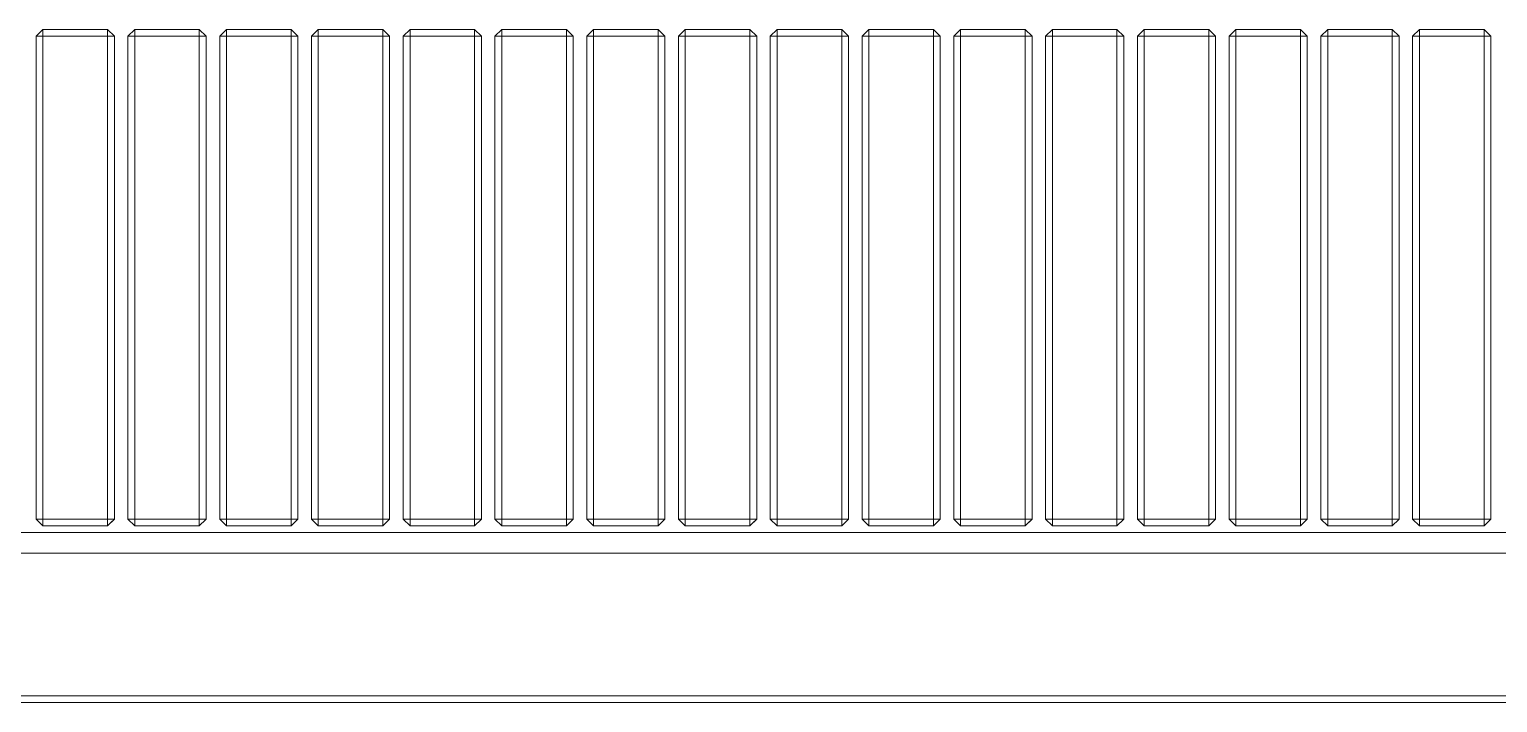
# Model space of a CAD drawing. Header units: metres. Extents: x 10 to 831, y 10 to 584.
# Drawn here: x 332.12 to 366.68, y 252 to 267.84 of the extents above; entities that cross this region are included whole.
import ezdxf

# ---------------------------------------------------------------- set-up
doc = ezdxf.new("R2010")
doc.units = ezdxf.units.M
doc.layers.add('VIS', color=8, linetype='Continuous', lineweight=13)

msp = doc.modelspace()

# ---------------------------------------------------------------- linework, layer by layer
at = {"layer": 'VIS'}
for p, q in [((332.44, 267.84), (332.28, 267.68)), ((332.28, 267.68), (332.44, 267.68)), ((332.28, 267.68), (332.28, 256.32)), ((332.44, 267.68), (332.44, 267.84)), ((332.44, 267.84), (332.44, 267.84)), ((333.96, 267.84), (332.44, 267.84)), ((332.44, 256.32), (332.44, 267.68)), ((332.44, 267.68), (333.96, 267.68)), ((333.96, 267.84), (333.96, 267.68)), ((334.12, 267.68), (333.96, 267.84)), ((333.96, 267.68), (334.12, 267.68)), ((333.96, 267.68), (333.96, 256.32)), ((334.12, 267.68), (334.04, 267.68)), ((334.12, 256.32), (334.12, 267.68)), ((334.12, 267.68), (334.12, 267.68)), ((334.12, 267.68), (334.12, 256.32)), ((334.6, 267.84), (334.44, 267.68)), ((334.44, 267.68), (334.6, 267.68)), ((334.44, 267.68), (334.44, 256.32)), ((334.6, 267.68), (334.6, 267.84)), ((334.6, 267.84), (334.6, 267.84)), ((336.12, 267.84), (334.6, 267.84)), ((334.6, 267.68), (336.12, 267.68)), ((334.6, 256.32), (334.6, 267.68)), ((336.12, 267.84), (336.12, 267.68)), ((336.28, 267.68), (336.12, 267.84)), ((336.12, 267.68), (336.28, 267.68)), ((336.12, 267.68), (336.12, 256.32)), ((336.28, 267.68), (336.2, 267.68)), ((336.28, 267.68), (336.28, 267.68)), ((336.28, 267.68), (336.28, 256.32)), ((336.28, 256.32), (336.28, 267.68)), ((336.76, 267.84), (336.6, 267.68)), ((336.6, 267.68), (336.76, 267.68)), ((336.6, 267.68), (336.6, 256.32)), ((336.76, 267.68), (336.76, 267.84)), ((338.28, 267.84), (336.76, 267.84)), ((336.76, 267.84), (336.76, 267.84)), ((336.76, 267.68), (338.28, 267.68)), ((336.76, 256.32), (336.76, 267.68)), ((338.28, 267.84), (338.28, 267.68)), ((338.44, 267.68), (338.28, 267.84)), ((338.28, 267.68), (338.44, 267.68)), ((338.28, 267.68), (338.28, 256.32)), ((338.44, 267.68), (338.36, 267.68)), ((338.44, 267.68), (338.44, 256.32)), ((338.44, 256.32), (338.44, 267.68)), ((338.44, 267.68), (338.44, 267.68)), ((338.92, 267.84), (338.76, 267.68)), ((338.76, 267.68), (338.92, 267.68)), ((338.76, 267.68), (338.76, 256.32)), ((338.92, 267.68), (338.92, 267.84)), ((338.92, 267.84), (338.92, 267.84)), ((340.44, 267.84), (338.92, 267.84)), ((338.92, 256.32), (338.92, 267.68)), ((338.92, 267.68), (340.44, 267.68)), ((340.44, 267.84), (340.44, 267.68)), ((340.6, 267.68), (340.44, 267.84)), ((340.44, 267.68), (340.6, 267.68)), ((340.44, 267.68), (340.44, 256.32)), ((340.6, 267.68), (340.52, 267.68)), ((340.6, 267.68), (340.6, 267.68)), ((340.6, 256.32), (340.6, 267.68)), ((340.6, 267.68), (340.6, 256.32)), ((341.08, 267.84), (340.92, 267.68)), ((340.92, 267.68), (341.08, 267.68)), ((340.92, 267.68), (340.92, 256.32)), ((341.08, 267.68), (341.08, 267.84)), ((341.08, 267.84), (341.08, 267.84)), ((342.6, 267.84), (341.08, 267.84)), ((341.08, 267.68), (342.6, 267.68)), ((341.08, 256.32), (341.08, 267.68)), ((342.6, 267.84), (342.6, 267.68)), ((342.76, 267.68), (342.6, 267.84)), ((342.6, 267.68), (342.76, 267.68)), ((342.6, 267.68), (342.6, 256.32)), ((342.76, 267.68), (342.68, 267.68)), ((342.76, 267.68), (342.76, 256.32)), ((342.76, 256.32), (342.76, 267.68)), ((342.76, 267.68), (342.76, 267.68)), ((343.24, 267.84), (343.08, 267.68)), ((343.08, 267.68), (343.24, 267.68)), ((343.08, 267.68), (343.08, 256.32)), ((343.24, 267.68), (343.24, 267.84)), ((344.76, 267.84), (343.24, 267.84)), ((343.24, 267.84), (343.24, 267.84)), ((343.24, 267.68), (344.76, 267.68)), ((343.24, 256.32), (343.24, 267.68)), ((344.76, 267.84), (344.76, 267.68)), ((344.92, 267.68), (344.76, 267.84)), ((344.76, 267.68), (344.92, 267.68)), ((344.76, 267.68), (344.76, 256.32)), ((344.92, 267.68), (344.84, 267.68)), ((344.92, 267.68), (344.92, 256.32)), ((344.92, 267.68), (344.92, 267.68)), ((344.92, 256.32), (344.92, 267.68)), ((345.4, 267.84), (345.24, 267.68)), ((345.24, 267.68), (345.4, 267.68)), ((345.24, 267.68), (345.24, 256.32)), ((345.4, 267.68), (345.4, 267.84)), ((345.4, 267.84), (345.4, 267.84)), ((346.92, 267.84), (345.4, 267.84)), ((345.4, 256.32), (345.4, 267.68)), ((345.4, 267.68), (346.92, 267.68)), ((346.92, 267.84), (346.92, 267.68)), ((347.08, 267.68), (346.92, 267.84)), ((346.92, 267.68), (347.08, 267.68)), ((346.92, 267.68), (346.92, 256.32)), ((347.08, 267.68), (347, 267.68)), ((347.08, 256.32), (347.08, 267.68)), ((347.08, 267.68), (347.08, 267.68)), ((347.08, 267.68), (347.08, 256.32)), ((347.56, 267.84), (347.4, 267.68)), ((347.4, 267.68), (347.56, 267.68)), ((347.4, 267.68), (347.4, 256.32)), ((347.56, 267.68), (347.56, 267.84)), ((347.56, 267.84), (347.56, 267.84)), ((349.08, 267.84), (347.56, 267.84)), ((347.56, 267.68), (349.08, 267.68)), ((347.56, 256.32), (347.56, 267.68)), ((349.08, 267.84), (349.08, 267.68)), ((349.24, 267.68), (349.08, 267.84)), ((349.08, 267.68), (349.24, 267.68)), ((349.08, 267.68), (349.08, 256.32)), ((349.24, 267.68), (349.16, 267.68)), ((349.24, 267.68), (349.24, 267.68)), ((349.24, 267.68), (349.24, 256.32)), ((349.24, 256.32), (349.24, 267.68)), ((349.72, 267.84), (349.56, 267.68)), ((349.56, 267.68), (349.72, 267.68)), ((349.56, 267.68), (349.56, 256.32)), ((349.72, 267.68), (349.72, 267.84)), ((351.24, 267.84), (349.72, 267.84)), ((349.72, 267.84), (349.72, 267.84)), ((349.72, 267.68), (351.24, 267.68)), ((349.72, 256.32), (349.72, 267.68)), ((351.24, 267.84), (351.24, 267.68)), ((351.4, 267.68), (351.24, 267.84)), ((351.24, 267.68), (351.4, 267.68)), ((351.24, 267.68), (351.24, 256.32)), ((351.4, 267.68), (351.32, 267.68)), ((351.4, 267.68), (351.4, 256.32)), ((351.4, 256.32), (351.4, 267.68)), ((351.4, 267.68), (351.4, 267.68)), ((351.88, 267.84), (351.72, 267.68)), ((351.72, 267.68), (351.88, 267.68)), ((351.72, 267.68), (351.72, 256.32)), ((351.88, 267.68), (351.88, 267.84)), ((351.88, 267.84), (351.88, 267.84)), ((353.4, 267.84), (351.88, 267.84)), ((351.88, 256.32), (351.88, 267.68)), ((351.88, 267.68), (353.4, 267.68)), ((353.4, 267.84), (353.4, 267.68)), ((353.56, 267.68), (353.4, 267.84)), ((353.4, 267.68), (353.56, 267.68)), ((353.4, 267.68), (353.4, 256.32)), ((353.56, 267.68), (353.48, 267.68)), ((353.56, 267.68), (353.56, 267.68)), ((353.56, 256.32), (353.56, 267.68)), ((353.56, 267.68), (353.56, 256.32)), ((354.04, 267.84), (353.88, 267.68)), ((353.88, 267.68), (354.04, 267.68)), ((353.88, 267.68), (353.88, 256.32)), ((354.04, 267.68), (354.04, 267.84)), ((354.04, 267.84), (354.04, 267.84)), ((355.56, 267.84), (354.04, 267.84)), ((354.04, 267.68), (355.56, 267.68)), ((354.04, 256.32), (354.04, 267.68)), ((355.56, 267.84), (355.56, 267.68)), ((355.72, 267.68), (355.56, 267.84)), ((355.56, 267.68), (355.72, 267.68)), ((355.56, 267.68), (355.56, 256.32)), ((355.72, 267.68), (355.64, 267.68)), ((355.72, 267.68), (355.72, 256.32)), ((355.72, 256.32), (355.72, 267.68)), ((355.72, 267.68), (355.72, 267.68)), ((356.2, 267.84), (356.04, 267.68)), ((356.04, 267.68), (356.2, 267.68)), ((356.04, 267.68), (356.04, 256.32)), ((356.2, 267.68), (356.2, 267.84)), ((357.72, 267.84), (356.2, 267.84)), ((356.2, 267.84), (356.2, 267.84)), ((356.2, 267.68), (357.72, 267.68)), ((356.2, 256.32), (356.2, 267.68)), ((357.72, 267.84), (357.72, 267.68)), ((357.88, 267.68), (357.72, 267.84)), ((357.72, 267.68), (357.88, 267.68)), ((357.72, 267.68), (357.72, 256.32)), ((357.88, 267.68), (357.8, 267.68)), ((357.88, 267.68), (357.88, 256.32)), ((357.88, 267.68), (357.88, 267.68)), ((357.88, 256.32), (357.88, 267.68)), ((358.36, 267.84), (358.2, 267.68)), ((358.2, 267.68), (358.36, 267.68)), ((358.2, 267.68), (358.2, 256.32)), ((358.36, 267.68), (358.36, 267.84)), ((358.36, 267.84), (358.36, 267.84)), ((359.88, 267.84), (358.36, 267.84)), ((358.36, 256.32), (358.36, 267.68)), ((358.36, 267.68), (359.88, 267.68)), ((359.88, 267.84), (359.88, 267.68)), ((360.04, 267.68), (359.88, 267.84)), ((359.88, 267.68), (360.04, 267.68)), ((359.88, 267.68), (359.88, 256.32)), ((360.04, 267.68), (359.96, 267.68)), ((360.04, 256.32), (360.04, 267.68)), ((360.04, 267.68), (360.04, 267.68)), ((360.04, 267.68), (360.04, 256.32)), ((360.52, 267.84), (360.36, 267.68)), ((360.36, 267.68), (360.52, 267.68)), ((360.36, 267.68), (360.36, 256.32)), ((360.52, 267.68), (360.52, 267.84)), ((360.52, 267.84), (360.52, 267.84)), ((362.04, 267.84), (360.52, 267.84)), ((360.52, 267.68), (362.04, 267.68)), ((360.52, 256.32), (360.52, 267.68)), ((362.04, 267.84), (362.04, 267.68)), ((362.2, 267.68), (362.04, 267.84)), ((362.04, 267.68), (362.2, 267.68)), ((362.04, 267.68), (362.04, 256.32)), ((362.2, 267.68), (362.12, 267.68)), ((362.2, 267.68), (362.2, 267.68)), ((362.2, 267.68), (362.2, 256.32)), ((362.2, 256.32), (362.2, 267.68)), ((362.68, 267.84), (362.52, 267.68)), ((362.52, 267.68), (362.68, 267.68)), ((362.52, 267.68), (362.52, 256.32)), ((362.68, 267.68), (362.68, 267.84)), ((364.2, 267.84), (362.68, 267.84)), ((362.68, 267.84), (362.68, 267.84)), ((362.68, 267.68), (364.2, 267.68)), ((362.68, 256.32), (362.68, 267.68)), ((364.2, 267.84), (364.2, 267.68)), ((364.36, 267.68), (364.2, 267.84)), ((364.2, 267.68), (364.36, 267.68)), ((364.2, 267.68), (364.2, 256.32)), ((364.36, 267.68), (364.28, 267.68)), ((364.36, 267.68), (364.36, 256.32)), ((364.36, 256.32), (364.36, 267.68)), ((364.36, 267.68), (364.36, 267.68)), ((364.84, 267.84), (364.68, 267.68)), ((364.68, 267.68), (364.84, 267.68)), ((364.68, 267.68), (364.68, 256.32)), ((364.84, 267.68), (364.84, 267.84)), ((364.84, 267.84), (364.84, 267.84)), ((366.36, 267.84), (364.84, 267.84)), ((364.84, 256.32), (364.84, 267.68)), ((364.84, 267.68), (366.36, 267.68)), ((366.36, 267.84), (366.36, 267.68)), ((366.52, 267.68), (366.36, 267.84)), ((366.36, 267.68), (366.52, 267.68)), ((366.36, 267.68), (366.36, 256.32)), ((366.52, 267.68), (366.44, 267.68)), ((366.52, 267.68), (366.52, 267.68)), ((366.52, 256.32), (366.52, 267.68)), ((366.52, 267.68), (366.52, 256.32)), ((332.44, 256.32), (332.28, 256.32)), ((332.28, 256.32), (332.44, 256.16)), ((332.28, 256.32), (332.28, 256.32)), ((332.44, 256.16), (332.44, 256.32)), ((333.96, 256.32), (332.44, 256.32)), ((332.44, 256.16), (333.96, 256.16)), ((333.96, 256.16), (334.12, 256.32)), ((334.12, 256.32), (333.96, 256.32)), ((333.96, 256.32), (333.96, 256.16)), ((333.96, 256.16), (333.96, 256.16)), ((334.12, 256.32), (334.04, 256.24)), ((334.12, 256.32), (334.12, 256.32)), ((334.6, 256.32), (334.44, 256.32)), ((334.44, 256.32), (334.6, 256.16)), ((334.44, 256.32), (334.44, 256.32)), ((334.6, 256.16), (334.6, 256.32)), ((336.12, 256.32), (334.6, 256.32)), ((334.6, 256.16), (336.12, 256.16)), ((336.12, 256.16), (336.28, 256.32)), ((336.28, 256.32), (336.12, 256.32)), ((336.12, 256.32), (336.12, 256.16)), ((336.12, 256.16), (336.12, 256.16)), ((336.28, 256.32), (336.2, 256.24)), ((336.28, 256.32), (336.28, 256.32)), ((336.76, 256.32), (336.6, 256.32)), ((336.6, 256.32), (336.76, 256.16)), ((336.6, 256.32), (336.6, 256.32)), ((336.76, 256.16), (336.76, 256.32)), ((338.28, 256.32), (336.76, 256.32)), ((336.76, 256.16), (338.28, 256.16)), ((338.28, 256.16), (338.44, 256.32)), ((338.44, 256.32), (338.28, 256.32)), ((338.28, 256.32), (338.28, 256.16)), ((338.28, 256.16), (338.28, 256.16)), ((338.44, 256.32), (338.36, 256.24)), ((338.44, 256.32), (338.44, 256.32)), ((338.92, 256.32), (338.76, 256.32)), ((338.76, 256.32), (338.92, 256.16)), ((338.76, 256.32), (338.76, 256.32)), ((338.92, 256.16), (338.92, 256.32)), ((340.44, 256.32), (338.92, 256.32)), ((338.92, 256.16), (340.44, 256.16)), ((340.44, 256.16), (340.6, 256.32)), ((340.6, 256.32), (340.44, 256.32)), ((340.44, 256.32), (340.44, 256.16)), ((340.44, 256.16), (340.44, 256.16)), ((340.6, 256.32), (340.52, 256.24)), ((340.6, 256.32), (340.6, 256.32)), ((341.08, 256.32), (340.92, 256.32)), ((340.92, 256.32), (341.08, 256.16)), ((340.92, 256.32), (340.92, 256.32)), ((341.08, 256.16), (341.08, 256.32)), ((342.6, 256.32), (341.08, 256.32)), ((341.08, 256.16), (342.6, 256.16)), ((342.6, 256.16), (342.76, 256.32)), ((342.76, 256.32), (342.6, 256.32)), ((342.6, 256.32), (342.6, 256.16)), ((342.6, 256.16), (342.6, 256.16)), ((342.76, 256.32), (342.68, 256.24)), ((342.76, 256.32), (342.76, 256.32)), ((343.24, 256.32), (343.08, 256.32)), ((343.08, 256.32), (343.24, 256.16)), ((343.08, 256.32), (343.08, 256.32)), ((343.24, 256.16), (343.24, 256.32)), ((344.76, 256.32), (343.24, 256.32)), ((343.24, 256.16), (344.76, 256.16)), ((344.76, 256.16), (344.92, 256.32)), ((344.92, 256.32), (344.76, 256.32)), ((344.76, 256.32), (344.76, 256.16)), ((344.76, 256.16), (344.76, 256.16)), ((344.92, 256.32), (344.84, 256.24)), ((344.92, 256.32), (344.92, 256.32)), ((345.4, 256.32), (345.24, 256.32)), ((345.24, 256.32), (345.4, 256.16)), ((345.24, 256.32), (345.24, 256.32)), ((345.4, 256.16), (345.4, 256.32)), ((346.92, 256.32), (345.4, 256.32)), ((345.4, 256.16), (346.92, 256.16)), ((346.92, 256.16), (347.08, 256.32)), ((347.08, 256.32), (346.92, 256.32)), ((346.92, 256.32), (346.92, 256.16)), ((346.92, 256.16), (346.92, 256.16)), ((347.08, 256.32), (347, 256.24)), ((347.08, 256.32), (347.08, 256.32)), ((347.56, 256.32), (347.4, 256.32)), ((347.4, 256.32), (347.56, 256.16)), ((347.4, 256.32), (347.4, 256.32)), ((347.56, 256.16), (347.56, 256.32)), ((349.08, 256.32), (347.56, 256.32)), ((347.56, 256.16), (349.08, 256.16)), ((349.08, 256.16), (349.24, 256.32)), ((349.24, 256.32), (349.08, 256.32)), ((349.08, 256.32), (349.08, 256.16)), ((349.08, 256.16), (349.08, 256.16)), ((349.24, 256.32), (349.16, 256.24)), ((349.24, 256.32), (349.24, 256.32)), ((349.72, 256.32), (349.56, 256.32)), ((349.56, 256.32), (349.72, 256.16)), ((349.56, 256.32), (349.56, 256.32)), ((349.72, 256.16), (349.72, 256.32)), ((351.24, 256.32), (349.72, 256.32)), ((349.72, 256.16), (351.24, 256.16)), ((351.24, 256.16), (351.4, 256.32)), ((351.4, 256.32), (351.24, 256.32)), ((351.24, 256.32), (351.24, 256.16)), ((351.24, 256.16), (351.24, 256.16)), ((351.4, 256.32), (351.32, 256.24)), ((351.4, 256.32), (351.4, 256.32)), ((351.88, 256.32), (351.72, 256.32)), ((351.72, 256.32), (351.88, 256.16)), ((351.72, 256.32), (351.72, 256.32)), ((351.88, 256.16), (351.88, 256.32)), ((353.4, 256.32), (351.88, 256.32)), ((351.88, 256.16), (353.4, 256.16)), ((353.4, 256.16), (353.56, 256.32)), ((353.56, 256.32), (353.4, 256.32)), ((353.4, 256.32), (353.4, 256.16)), ((353.4, 256.16), (353.4, 256.16)), ((353.56, 256.32), (353.48, 256.24)), ((353.56, 256.32), (353.56, 256.32)), ((354.04, 256.32), (353.88, 256.32)), ((353.88, 256.32), (354.04, 256.16)), ((353.88, 256.32), (353.88, 256.32)), ((354.04, 256.16), (354.04, 256.32)), ((355.56, 256.32), (354.04, 256.32)), ((354.04, 256.16), (355.56, 256.16)), ((355.56, 256.16), (355.72, 256.32)), ((355.72, 256.32), (355.56, 256.32)), ((355.56, 256.32), (355.56, 256.16)), ((355.56, 256.16), (355.56, 256.16)), ((355.72, 256.32), (355.64, 256.24)), ((355.72, 256.32), (355.72, 256.32)), ((356.2, 256.32), (356.04, 256.32)), ((356.04, 256.32), (356.2, 256.16)), ((356.04, 256.32), (356.04, 256.32)), ((356.2, 256.16), (356.2, 256.32)), ((357.72, 256.32), (356.2, 256.32)), ((356.2, 256.16), (357.72, 256.16)), ((357.72, 256.16), (357.88, 256.32)), ((357.88, 256.32), (357.72, 256.32)), ((357.72, 256.32), (357.72, 256.16)), ((357.72, 256.16), (357.72, 256.16)), ((357.88, 256.32), (357.8, 256.24)), ((357.88, 256.32), (357.88, 256.32)), ((358.36, 256.32), (358.2, 256.32)), ((358.2, 256.32), (358.36, 256.16)), ((358.2, 256.32), (358.2, 256.32)), ((358.36, 256.16), (358.36, 256.32)), ((359.88, 256.32), (358.36, 256.32)), ((358.36, 256.16), (359.88, 256.16)), ((359.88, 256.16), (360.04, 256.32)), ((360.04, 256.32), (359.88, 256.32)), ((359.88, 256.32), (359.88, 256.16)), ((359.88, 256.16), (359.88, 256.16)), ((360.04, 256.32), (359.96, 256.24)), ((360.04, 256.32), (360.04, 256.32)), ((360.52, 256.32), (360.36, 256.32)), ((360.36, 256.32), (360.52, 256.16)), ((360.36, 256.32), (360.36, 256.32)), ((360.52, 256.16), (360.52, 256.32)), ((362.04, 256.32), (360.52, 256.32)), ((360.52, 256.16), (362.04, 256.16)), ((362.04, 256.16), (362.2, 256.32)), ((362.2, 256.32), (362.04, 256.32)), ((362.04, 256.32), (362.04, 256.16)), ((362.04, 256.16), (362.04, 256.16)), ((362.2, 256.32), (362.12, 256.24)), ((362.2, 256.32), (362.2, 256.32)), ((362.68, 256.32), (362.52, 256.32)), ((362.52, 256.32), (362.68, 256.16)), ((362.52, 256.32), (362.52, 256.32)), ((362.68, 256.16), (362.68, 256.32)), ((364.2, 256.32), (362.68, 256.32)), ((362.68, 256.16), (364.2, 256.16)), ((364.2, 256.16), (364.36, 256.32)), ((364.36, 256.32), (364.2, 256.32)), ((364.2, 256.32), (364.2, 256.16)), ((364.2, 256.16), (364.2, 256.16)), ((364.36, 256.32), (364.28, 256.24)), ((364.36, 256.32), (364.36, 256.32)), ((364.84, 256.32), (364.68, 256.32)), ((364.68, 256.32), (364.84, 256.16)), ((364.68, 256.32), (364.68, 256.32)), ((364.84, 256.16), (364.84, 256.32)), ((366.36, 256.32), (364.84, 256.32)), ((364.84, 256.16), (366.36, 256.16)), ((366.36, 256.16), (366.52, 256.32)), ((366.52, 256.32), (366.36, 256.32)), ((366.36, 256.32), (366.36, 256.16)), ((366.36, 256.16), (366.36, 256.16)), ((366.52, 256.32), (366.44, 256.24)), ((366.52, 256.32), (366.52, 256.32)), ((230, 256), (458, 256)), ((458, 255.52), (230, 255.52)), ((457.84, 252.16), (230.16, 252.16)), ((230.16, 252), (457.84, 252))]:
    msp.add_line(p, q, dxfattribs=at)

doc.saveas('drawing.dxf')
